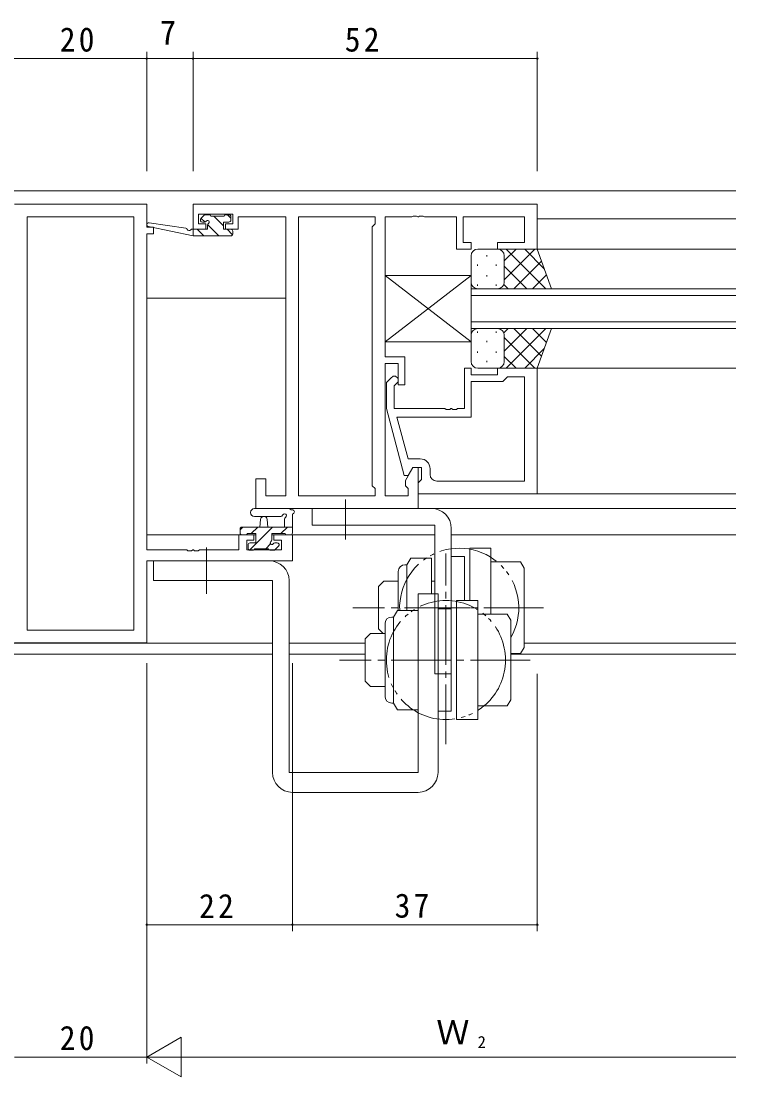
# Model space of a CAD drawing. Units: millimetres on the paper. Extents: x -420 to 373, y -297 to 267.
# Drawn here: x 103 to 211, y -34.8 to 124.8 of the extents above; entities that cross this region are included whole.
import ezdxf
from ezdxf.enums import TextEntityAlignment as Align

# ---------------------------------------------------------------- set-up
doc = ezdxf.new("R2010")
doc.units = ezdxf.units.MM
doc.linetypes.add('CHAIN2', pattern=[12, 9, -1, 1, -1])
doc.linetypes.add('DOUBLE_CHAIN2', pattern=[12.8, 9, -1, 0.6, -0.6, 0.6, -1])
for name, color, linetype, lineweight in [('0-3_YKK_11', 7, 'Continuous', 9), ('0-4_YKK_12', 2, 'Continuous', 9), ('0-5_YKK_13', 4, 'Continuous', 9), ('0-6_YKK_D', 6, 'Continuous', 9)]:
    doc.layers.add(name, color=color, linetype=linetype, lineweight=lineweight)
doc.styles.add('ＭＳ ゴシック', font='')
doc.styles.get('ＭＳ ゴシック').set_extended_font_data('MS Gothic')

msp = doc.modelspace()

# ---------------------------------------------------------------- linework, layer by layer
at = {"layer": '0-3_YKK_11'}
for p, q in [((101.987, 97.111), (121.987, 97.111)), ((128.987, 97.111), (180.987, 97.111)), ((180.987, 97.111), (180.987, 90.311)), ((120.057, 95.181), (103.917, 95.181)), ((103.917, 95.181), (103.917, 32.741)), ((120.057, 32.741), (120.057, 95.181)), ((120.057, 32.741), (120.057, 95.181)), ((142.987, 53.041), (142.987, 95.181)), ((144.917, 53.041), (144.917, 95.181)), ((144.917, 53.041), (144.917, 95.181)), ((162.029, 95.181), (157.987, 95.181)), ((157.987, 95.181), (157.987, 74.011)), ((121.987, 92.611), (121.987, 44.841)), ((156.057, 93.681), (156.057, 54.541)), ((180.987, 90.311), (174.987, 90.311)), ((157.987, 73.011), (157.987, 53.041)), ((180.987, 72.311), (174.987, 72.311)), ((180.987, 53.311), (180.987, 72.311)), ((179.057, 71.011), (179.057, 55.241)), ((179.057, 71.011), (179.057, 55.241)), ((158.187, 66.215), (160.894, 56.111)), ((167.029, 66.211), (159.387, 66.211)), ((161.466, 58.611), (159.778, 64.911)), ((159.778, 64.911), (170.987, 64.911)), ((163.287, 58.611), (161.466, 58.611)), ((160.894, 56.111), (161.494, 56.111)), ((161.057, 55.354), (162.187, 57.311)), ((161.494, 56.111), (162.187, 57.311)), ((164.787, 56.241), (164.787, 57.111)), ((179.057, 55.241), (165.787, 55.241)), ((162.987, 51.111), (138.487, 51.111)), ((135.887, 47.111), (138.187, 47.111)), ((135.887, 44.841), (135.887, 47.111)), ((138.187, 47.111), (138.187, 46.311)), ((141.187, 47.111), (143.987, 47.111)), ((141.187, 46.311), (141.187, 47.111)), ((143.987, 47.111), (143.987, 43.211)), ((121.987, 44.841), (128.029, 44.841)), ((143.987, 43.211), (121.987, 43.211)), ((121.987, 43.211), (121.987, 30.811)), ((103.917, 32.741), (120.057, 32.741)), ((121.987, 30.811), (101.987, 30.811))]:
    msp.add_line(p, q, dxfattribs=at)
for points in [[(121.987, 97.111), (121.987, 93.611), (122.987, 93.611), (122.987, 92.611), (121.987, 92.611)], [(142.987, 95.181), (135.787, 95.181), (135.787, 94.381), (135.787, 93.311), (133.887, 93.311), (133.887, 94.111), (134.987, 94.111), (134.987, 95.611), (129.787, 95.611), (129.787, 94.111), (130.887, 94.111), (130.887, 93.311), (128.987, 93.311), (128.987, 97.111)], [(144.917, 95.181), (156.487, 95.181), (156.487, 94.111), (156.057, 93.681)], [(174.987, 90.311), (174.987, 91.311), (179.057, 91.311), (179.057, 95.181), (169.787, 95.181), (169.787, 91.311), (170.987, 91.311), (170.987, 90.311), (168.787, 90.311), (168.787, 95.181), (163.945, 95.181), (163.762, 95.301), (163.212, 95.301), (163.029, 95.181), (162.945, 95.181), (162.762, 95.301), (162.212, 95.301), (162.029, 95.181)], [(157.987, 74.011), (160.987, 74.011), (160.987, 69.811), (159.987, 69.811), (159.987, 73.011), (157.987, 73.011)], [(174.987, 72.311), (174.987, 71.311), (170.987, 71.311), (170.987, 72.311), (169.987, 72.311), (169.987, 66.211), (168.945, 66.211), (168.762, 66.091), (168.212, 66.091), (168.029, 66.211), (167.945, 66.211), (167.762, 66.091), (167.212, 66.091), (167.029, 66.211)], [(158.962, 70.935), (158.187, 70.16), (158.187, 66.215)], [(170.987, 64.911), (170.987, 70.311), (175.787, 70.311), (176.287, 70.811), (176.487, 71.011), (179.057, 71.011)], [(159.387, 66.211), (159.387, 69.663), (159.811, 70.087)], [(162.187, 57.311), (162.987, 57.311), (162.987, 51.111)], [(162.187, 57.311), (163.487, 57.311), (163.487, 55.511), (163.287, 55.311), (162.987, 55.011), (162.987, 53.311), (180.987, 53.311)], [(138.487, 51.111), (138.487, 55.611), (139.987, 55.611), (139.987, 53.041), (142.987, 53.041)], [(156.057, 54.541), (156.487, 54.111), (156.487, 53.041), (144.917, 53.041)], [(157.987, 53.041), (161.487, 53.041), (161.487, 54.111), (161.057, 54.541), (161.057, 55.354)], [(138.187, 46.311), (137.087, 46.311), (137.087, 44.841), (142.357, 44.841), (142.357, 46.311), (141.187, 46.311)], [(128.029, 44.841), (128.212, 44.721), (128.762, 44.721), (128.945, 44.841), (129.029, 44.841), (129.212, 44.721), (129.762, 44.721), (129.945, 44.841), (135.887, 44.841)]]:
    msp.add_lwpolyline(points, dxfattribs=at)
for centre, radius, start, end in [((159.387, 70.511), 0.6, 314.99998, 135), ((163.287, 57.111), 1.5, 0, 89.99998), ((165.787, 56.241), 1, 180, 269.99998)]:
    msp.add_arc(centre, radius, start, end, dxfattribs=at)
at = {"layer": '0-4_YKK_12'}
for p, q in [((12.987, 99.111), (210.987, 99.111)), ((210.987, 94.911), (180.987, 94.911)), ((180.611, 90.311), (210.987, 90.311)), ((170.987, 84.313), (170.987, 78.313)), ((210.987, 84.313), (170.987, 84.313)), ((170.987, 83.313), (210.987, 83.313)), ((121.987, 82.911), (142.987, 82.911)), ((210.987, 79.313), (170.987, 79.313)), ((170.987, 78.313), (210.987, 78.313)), ((210.987, 72.311), (180.487, 72.311)), ((210.987, 53.311), (162.987, 53.311)), ((210.987, 51.111), (162.687, 51.111)), ((121.987, 47.111), (138.487, 47.111)), ((165.487, 47.111), (140.887, 47.111)), ((210.987, 47.111), (167.987, 47.111)), ((140.987, 30.741), (82.987, 30.741)), ((154.987, 30.741), (143.487, 30.741)), ((210.987, 30.741), (178.987, 30.741)), ((140.987, 29.111), (82.987, 29.111)), ((154.987, 29.111), (143.487, 29.111)), ((210.987, 29.111), (176.987, 29.111))]:
    msp.add_line(p, q, dxfattribs=at)
at = {"layer": '0-5_YKK_13'}
for p, q in [((127.875, 93.485), (122.333, 94.308)), ((130.675, 95.423), (130.175, 94.923)), ((130.768, 94.414), (130.217, 94.966)), ((130.387, 94.411), (130.726, 94.411)), ((131.487, 95.511), (130.887, 95.511)), ((133.687, 95.311), (131.687, 95.311)), ((133.587, 93.841), (132.117, 95.311)), ((134.387, 95.511), (133.887, 95.511)), ((134.687, 94.986), (134.162, 95.511)), ((134.687, 94.711), (134.687, 95.211)), ((128.989, 92.311), (122.228, 93.718)), ((128.989, 93.311), (128.902, 93.325)), ((130.626, 92.311), (129.626, 93.311)), ((132.871, 92.311), (131.19, 93.993)), ((134.687, 93.311), (133.587, 93.311)), ((134.954, 92.474), (134.116, 93.311)), ((134.987, 92.611), (134.987, 93.011)), ((171.99, 90.311), (174.99, 90.311)), ((173.354, 89.391), (173.354, 89.191)), ((180.99, 90.311), (174.99, 90.311)), ((175.99, 85.69), (180.611, 90.311)), ((175.99, 88.519), (177.782, 90.311)), ((176.259, 90.311), (182.259, 84.311)), ((179.087, 90.311), (182.048, 87.35)), ((183.133, 84.311), (180.99, 90.311)), ((170.99, 85.311), (170.99, 89.311)), ((171.939, 87.976), (171.939, 87.776)), ((174.769, 87.976), (174.769, 87.776)), ((175.99, 89.311), (175.99, 85.711)), ((175.99, 88.911), (175.99, 85.311)), ((177.439, 84.311), (181.635, 88.507)), ((157.987, 76.311), (157.987, 86.311)), ((170.987, 76.311), (157.987, 86.311)), ((170.987, 86.311), (157.987, 76.311)), ((157.987, 86.311), (170.987, 86.311)), ((170.987, 86.311), (170.987, 76.311)), ((173.354, 86.361), (173.354, 86.161)), ((175.99, 87.751), (179.43, 84.311)), ((180.267, 84.311), (182.379, 86.422)), ((171.939, 84.946), (171.939, 84.746)), ((174.769, 84.946), (174.769, 84.746)), ((175.934, 84.979), (176.602, 84.311)), ((174.99, 84.311), (171.99, 84.311)), ((174.769, 84.311), (183.133, 84.311)), ((174.99, 78.313), (171.99, 78.313)), ((174.769, 78.313), (183.133, 78.313)), ((175.934, 77.644), (176.602, 78.313)), ((175.99, 74.873), (179.43, 78.313)), ((176.259, 72.313), (182.259, 78.313)), ((177.439, 78.313), (181.635, 74.117)), ((180.267, 78.313), (182.379, 76.201)), ((183.133, 78.313), (180.99, 72.313)), ((170.99, 77.313), (170.99, 73.313)), ((171.939, 77.678), (171.939, 77.878)), ((174.769, 77.678), (174.769, 77.878)), ((175.99, 73.713), (175.99, 77.313)), ((175.99, 76.933), (180.611, 72.313)), ((175.99, 73.313), (175.99, 76.913)), ((170.987, 76.311), (157.987, 76.311)), ((173.354, 76.263), (173.354, 76.463)), ((179.087, 72.313), (182.048, 75.273)), ((171.939, 74.648), (171.939, 74.848)), ((173.354, 73.233), (173.354, 73.433)), ((174.769, 74.648), (174.769, 74.848)), ((175.99, 74.104), (177.782, 72.313)), ((171.99, 72.313), (174.99, 72.313)), ((180.99, 72.313), (174.99, 72.313)), ((138.259, 51.111), (143.421, 51.111)), ((146.987, 51.111), (146.987, 48.611)), ((146.987, 51.111), (164.987, 51.111)), ((138.259, 49.911), (142.22, 49.908)), ((142.787, 49.492), (142.787, 48.311)), ((143.987, 47.411), (143.987, 50.092)), ((136.516, 48.311), (136.087, 47.882)), ((136.087, 48.011), (136.087, 47.411)), ((143.987, 48.311), (136.387, 48.311)), ((141.006, 48.311), (137.515, 44.82)), ((138.761, 48.311), (137.761, 47.311)), ((139.087, 48.311), (139.189, 49.456)), ((140.287, 48.311), (140.185, 49.456)), ((143.251, 48.311), (142.251, 47.311)), ((146.987, 48.611), (165.487, 48.611)), ((165.487, 26.111), (165.487, 48.611)), ((167.987, 48.111), (167.987, 26.111)), ((136.387, 47.111), (136.987, 47.111)), ((137.187, 47.311), (138.487, 47.311)), ((138.487, 47.311), (138.487, 45.911)), ((143.087, 47.111), (143.687, 47.111)), ((137.287, 45.611), (137.287, 45.111)), ((138.487, 45.911), (137.587, 45.911)), ((137.587, 44.811), (138.087, 44.811)), ((138.287, 45.011), (140.387, 45.011)), ((140.693, 45.753), (139.951, 45.011)), ((140.587, 44.811), (141.187, 44.811)), ((141.687, 45.911), (141.348, 45.911)), ((141.399, 44.899), (141.899, 45.399)), ((173.987, 45.111), (170.787, 45.111)), ((170.787, 37.211), (170.787, 45.111)), ((173.987, 35.139), (173.987, 45.111)), ((122.987, 40.211), (122.987, 43.211)), ((140.487, 43.211), (122.987, 43.211)), ((161.287, 42.611), (161.867, 43.617)), ((164.987, 43.617), (161.867, 43.617)), ((164.987, 43.617), (164.987, 38.211)), ((167.987, 43.861), (169.987, 43.861)), ((167.987, 43.861), (167.987, 29.111)), ((169.987, 43.861), (169.987, 37.211)), ((159.987, 35.717), (159.987, 41.611)), ((161.287, 42.611), (160.987, 42.611)), ((161.287, 35.717), (161.287, 42.611)), ((178.451, 43.039), (173.987, 43.039)), ((178.987, 42.111), (178.451, 43.039)), ((178.987, 30.111), (178.987, 42.111)), ((140.987, 40.211), (122.987, 40.211)), ((140.987, 40.211), (140.987, 11.211)), ((143.487, 40.211), (143.487, 11.211)), ((156.987, 39.311), (157.787, 40.111)), ((159.987, 40.111), (157.787, 40.111)), ((165.487, 40.111), (164.987, 40.111)), ((162.987, 38.211), (165.987, 38.211)), ((162.987, 11.211), (162.987, 38.211)), ((165.987, 11.211), (165.987, 38.211)), ((171.987, 37.211), (168.787, 37.211)), ((168.787, 19.211), (168.787, 37.211)), ((171.987, 19.211), (171.987, 37.211)), ((159.287, 34.711), (159.867, 35.717)), ((162.987, 35.717), (159.867, 35.717)), ((170.801, 36.111), (162.423, 36.111)), ((162.987, 35.717), (162.987, 21.211)), ((165.987, 35.961), (167.987, 35.961)), ((165.987, 35.961), (165.987, 21.211)), ((167.987, 35.961), (167.987, 20.461)), ((176.451, 35.139), (171.987, 35.139)), ((176.987, 34.211), (176.451, 35.139)), ((157.987, 22.711), (157.987, 33.711)), ((159.287, 34.711), (158.987, 34.711)), ((159.287, 21.711), (159.287, 34.711)), ((176.987, 22.211), (176.987, 34.211)), ((154.987, 31.411), (155.787, 32.211)), ((157.987, 32.211), (155.787, 32.211)), ((167.987, 29.111), (167.987, 28.361)), ((178.451, 29.183), (176.987, 29.183)), ((178.451, 29.183), (178.987, 30.111)), ((160.987, 28.211), (167.987, 28.211)), ((165.487, 26.111), (167.987, 26.111)), ((162.987, 21.211), (162.987, 20.706)), ((165.987, 21.211), (165.987, 20.461)), ((176.451, 21.283), (171.987, 21.283)), ((176.451, 21.283), (176.987, 22.211)), ((162.987, 20.706), (159.867, 20.706)), ((165.987, 20.461), (167.987, 20.461)), ((171.987, 19.211), (168.787, 19.211)), ((143.487, 11.211), (162.987, 11.211)), ((143.987, 8.211), (162.987, 8.211))]:
    msp.add_line(p, q, dxfattribs=at)
at = {"layer": '0-5_YKK_13', "linetype": 'CHAIN2'}
for p, q in [((151.987, 52.489), (151.987, 46.446)), ((130.987, 38.211), (130.987, 45.211)), ((167.187, 15.498), (167.187, 44.298)), ((181.9, 36.111), (153.1, 36.111)), ((179.9, 28.211), (151.1, 28.211))]:
    msp.add_line(p, q, dxfattribs=at)
at = {"layer": '0-5_YKK_13'}
for points in [[(133.587, 93.311), (133.587, 94.411), (134.387, 94.411)], [(131.187, 93.95), (131.187, 93.311), (128.989, 93.311)], [(134.687, 92.311), (128.989, 92.311), (128.989, 93.311)], [(140.887, 46.372), (140.887, 47.311), (142.887, 47.311)], [(157.687, 32.211), (156.987, 32.911), (156.987, 39.311)], [(157.987, 24.211), (155.787, 24.211), (154.987, 25.011), (154.987, 31.411)], [(159.867, 20.706), (159.287, 21.711), (158.987, 21.711)]]:
    msp.add_lwpolyline(points, dxfattribs=at)
at = {"layer": '0-5_YKK_13', "linetype": 'DOUBLE_CHAIN2'}
msp.add_circle((167.187, 28.211), 9, dxfattribs=at)
at = {"layer": '0-5_YKK_13'}
for centre, radius, start, end in [((122.289, 94.011), 0.3, 81.55064, 258.25018), ((130.387, 94.711), 0.3, 135, 270), ((130.887, 95.211), 0.3, 90, 135), ((130.726, 94.711), 0.3, 270, 326.94426), ((131.187, 94.411), 0.25, 303.05573, 146.94426), ((131.487, 93.95), 0.3, 123.05573, 180), ((131.487, 95.311), 0.2, 0, 90), ((133.887, 95.311), 0.2, 90, 180), ((134.387, 95.211), 0.3, 0, 90), ((134.387, 94.711), 0.3, 270, 0), ((127.831, 93.188), 0.3, 21.55064, 81.55064), ((128.389, 93.408), 0.3, 201.55064, 320.80246), ((128.854, 93.029), 0.3, 80.80246, 140.80246), ((134.687, 93.011), 0.3, 0, 90), ((134.687, 92.611), 0.3, 270, 0), ((171.99, 89.311), 1, 90, 180), ((174.99, 89.311), 1, 0, 90), ((174.99, 89.311), 1, 0, 90), ((171.99, 85.311), 1, 180, 270), ((174.99, 85.311), 1, 270, 0), ((174.99, 85.311), 1, 270, 0), ((171.99, 77.313), 1, 90, 180), ((174.99, 77.313), 1, 0, 90), ((174.99, 77.313), 1, 0, 90), ((171.99, 73.313), 1, 180, 270), ((174.99, 73.313), 1, 270, 0), ((174.99, 73.313), 1, 270, 0), ((138.259, 50.511), 0.6, 89.95976, 269.95976), ((143.421, 50.811), 0.3, 40.52878, 90), ((164.987, 48.111), 3, 0, 90), ((139.687, 49.411), 0.5, 5.09206, 174.90793), ((142.22, 50.208), 0.3, 269.95976, 340.81024), ((142.787, 50.011), 0.3, 300, 160.81024), ((143.087, 49.492), 0.3, 120, 180), ((143.877, 51.201), 0.3, 220.52878, 280.52878), ((143.987, 50.611), 0.3, 300, 100.52878), ((144.287, 50.092), 0.3, 120, 180), ((136.387, 48.011), 0.3, 90, 180), ((136.387, 47.411), 0.3, 180, 270), ((136.987, 47.311), 0.2, 270, 0), ((140.587, 46.372), 0.3, 303.05573, 0), ((143.087, 47.311), 0.2, 180, 270), ((143.687, 47.411), 0.3, 270, 0), ((137.587, 45.611), 0.3, 90, 180), ((137.587, 45.111), 0.3, 180, 270), ((138.087, 45.011), 0.2, 270, 0), ((140.587, 45.011), 0.2, 180, 270), ((140.887, 45.911), 0.25, 123.05573, 326.94426), ((141.348, 45.611), 0.3, 90, 146.94426), ((141.187, 45.111), 0.3, 270, 315), ((141.687, 45.611), 0.3, 315, 90), ((140.487, 40.211), 3, 0, 90), ((160.987, 41.611), 1, 90, 180), ((158.987, 33.711), 1, 90, 180), ((158.987, 22.711), 1, 180, 270), ((143.987, 11.211), 3, 180, 270), ((162.987, 11.211), 3, 270, 0)]:
    msp.add_arc(centre, radius, start, end, dxfattribs=at)
at = {"layer": '0-5_YKK_13', "linetype": 'DOUBLE_CHAIN2'}
msp.add_arc((169.187, 36.111), 9, 330.07361, 182.51192, dxfattribs=at)
at = {"layer": '0-6_YKK_D'}
for p, q in [((121.987, 102.111), (121.987, 120.111)), ((121.987, 102.111), (121.987, 120.111)), ((128.987, 102.111), (128.987, 120.111)), ((128.987, 102.111), (128.987, 120.111)), ((180.987, 102.111), (180.987, 120.111)), ((121.987, 119.111), (128.987, 119.111)), ((128.987, 119.111), (180.987, 119.111)), ((121.987, 27.741), (121.987, -12.789)), ((121.987, 27.741), (121.987, -32.789)), ((121.987, 27.741), (121.987, -32.789)), ((143.987, 27.741), (143.987, -12.789)), ((143.985, 26.111), (143.985, -12.789)), ((180.987, 26.111), (180.987, -12.789)), ((121.987, -11.789), (143.987, -11.789)), ((143.985, -11.789), (180.987, -11.789)), ((121.987, -31.789), (127.183, -28.789)), ((127.183, -34.789), (127.183, -28.789)), ((121.987, -31.789), (101.987, -31.789)), ((121.987, -31.789), (127.183, -34.789)), ((121.987, -31.789), (132.379, -31.789)), ((127.987, -31.789), (210.987, -31.789))]:
    msp.add_line(p, q, dxfattribs=at)
msp.add_lwpolyline([(94.989, 119.111), (101.987, 119.111), (121.987, 119.111)], dxfattribs=at)
for centre, start, end in [((121.987, 119.111), 0, 180), ((121.987, 119.111), 0, 180), ((121.987, 119.111), 180, 0), ((121.987, 119.111), 180, 0), ((128.987, 119.111), 0, 180), ((128.987, 119.111), 0, 180), ((128.987, 119.111), 180, 0), ((128.987, 119.111), 180, 0), ((180.987, 119.111), 0, 180), ((180.987, 119.111), 180, 0), ((121.987, -11.789), 0, 180), ((121.987, -11.789), 180, 0), ((143.985, -11.789), 0, 180), ((143.985, -11.789), 180, 0), ((143.987, -11.789), 0, 180), ((143.987, -11.789), 180, 0), ((180.987, -11.789), 0, 180), ((180.987, -11.789), 180, 0)]:
    msp.add_arc(centre, 0.106, start, end, dxfattribs=at)

# ---------------------------------------------------------------- texts
at = {"layer": '0-6_YKK_D', "color": 3, "style": 'ＭＳ ゴシック'}
for s, p in [('7', (123.94, 120.111)), ('Ｗ', (165.734, -30.989))]:
    msp.add_text(s, height=3.666, dxfattribs=at).set_placement(p, align=Align.BOTTOM_LEFT)
at = {"layer": '0-6_YKK_D', "color": 4, "style": 'ＭＳ ゴシック'}
msp.add_text('2', height=1.833, dxfattribs=at).set_placement((171.972, -30.989), align=Align.BOTTOM_LEFT)
at = {"layer": '0-6_YKK_D', "color": 3, "char_height": 3.666, "attachment_point": 7, "style": 'ＭＳ ゴシック'}
for s, insert in [('\\T1.21;\\W0.95;20', (108.844, 120.111)), ('\\T1.21;\\W0.95;52', (151.904, 120.111)), ('\\T1.21;\\W0.95;22', (129.892, -10.789)), ('\\T1.21;\\W0.95;37', (159.44, -10.789)), ('\\T1.21;\\W0.95;20', (108.844, -30.789))]:
    msp.add_mtext(s, dxfattribs=dict(at, insert=insert))

doc.saveas('drawing.dxf')
